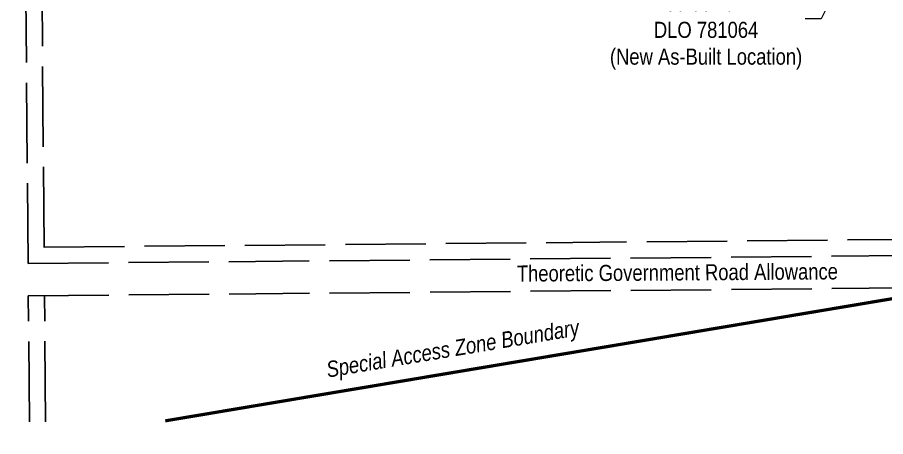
# Model space of a CAD drawing. Extents: x 534052 to 544180, y 6043031 to 6050786.
# Drawn here: x 537460 to 538000, y 6045859 to 6046119 of the extents above; entities that cross this region are included whole.
import ezdxf
from ezdxf.enums import TextEntityAlignment as Align

# ---------------------------------------------------------------- set-up
doc = ezdxf.new("R2010")
doc.units = 0
doc.header["$LTSCALE"] = 5
doc.header["$PDSIZE"] = 0.5
doc.linetypes.add('DASHDOT2', pattern=[12.7, 6.35, -3.175, 0, -3.175])
doc.linetypes.add('foc-UNSURVEYED', pattern=[12.5, 10, -2.5])
doc.layers.get('Defpoints').update_dxf_attribs({"color": 9})
for name, color, linetype in [('AS-WILDLIFE', 131, 'DASHDOT2'), ('L-ROAD-T', 7, 'Continuous'), ('L-USEC', 7, 'foc-UNSURVEYED')]:
    doc.layers.add(name, color=color, linetype=linetype)
doc.layers.add('F-AR-T', color=190, linetype='Continuous', lineweight=9)
doc.styles.add('240', font='', dxfattribs={"height": 30})
doc.styles.add('80CG', font='', dxfattribs={"height": 10})
doc.styles.add('80L', font='', dxfattribs={"height": 10})
doc.styles.get('240').set_extended_font_data('Arial Narrow')
doc.styles.get('80CG').set_extended_font_data('Arial Narrow')
doc.styles.get('80L').set_extended_font_data('Arial Narrow')
doc.dimstyles.new('Compass 5 000', dxfattribs={"dimscale": 5, "dimtxt": 9, "dimasz": 2, "dimexe": 0.2, "dimexo": 0.0625, "dimgap": 0.5, "dimtad": 0, "dimtih": 1, "dimtoh": 1, "dimzin": 0, "dimdsep": 46, "dimtxsty": '80CG', "dimcen": 0.1, "dimse1": 1, "dimse2": 1, "dimclrd": 256, "dimclrt": 256, "dimaunit": 1, "dimadec": 4, "dimazin": 0, "dimtfac": 0.06, "dimtofl": 0, "dimtmove": 0, "dimatfit": 1, "dimfxl": 0.2, "dimtolj": 1, "dimtzin": 0, "dimlwd": -1, "dimarcsym": 0})

# ---------------------------------------------------------------- blocks, each defined once
blk = doc.blocks.new('*D367')
at = {"layer": 'Defpoints', "color": 0, "transparency": 16777216}
for p in [(537957.25, 6046208.09), (537944.05, 6046181.15), (537981.75, 6046162.68)]:
    blk.add_point(p, dxfattribs=at)
at = {"layer": 'F-AR-T', "transparency": 16777216}
for p, q in [((537999.35, 6046198.59), (538003.75, 6046207.57)), ((537977.35, 6046153.7), (537960.14, 6046118.57)), ((537960.14, 6046118.57), (537950.14, 6046118.57))]:
    blk.add_line(p, q, dxfattribs=at)
for points in [[(537997.85, 6046199.32), (538000.85, 6046197.86), (537994.95, 6046189.61)], [(537975.85, 6046154.43), (537978.85, 6046152.96), (537981.75, 6046162.68)]]:
    blk.add_solid(points, dxfattribs=at)
at = {"layer": 'F-AR-T', "transparency": 16777216, "insert": (537888.49, 6046118.57), "char_height": 10, "attachment_point": 5, "style": '80CG'}
blk.add_mtext('\\A1;Blue Ridge\\P30.00 A/R\\PDLO 781064\\P(New As-Built Location)', dxfattribs=at)

msp = doc.modelspace()

# ---------------------------------------------------------------- linework, layer by layer
at = {"layer": 'AS-WILDLIFE', "const_width": 1.999, "flags": 128}
msp.add_lwpolyline([(537551.942, 6045868.619), (538370.721, 6046006.079), (538727.91, 6045767.953), (539058.64, 6045582.745), (539336.453, 6045278.473), (539521.661, 6045053.577), (539878.849, 6044749.305), (540302.184, 6044590.555), (540447.705, 6044577.326), (540976.872, 6044630.243), (541744.166, 6044418.576), (542762.814, 6044273.054), (542749.584, 6044167.221), (542709.897, 6044034.929), (542908.335, 6044008.471), (542961.251, 6043929.095), (543040.627, 6043836.491), (543133.231, 6043770.345), (543252.294, 6043690.97), (543254.163, 6043685.829)], dxfattribs=at)
at = {"layer": 'L-USEC'}
for p, q in [((537466.575, 6045966.375), (537459.921, 6046770.767)), ((537476.544, 6045976.491), (537469.974, 6046770.85)), ((537476.544, 6045976.575), (538271.35, 6045983.771)), ((537466.574, 6045966.431), (538271.441, 6045973.718)), ((537466.74, 6045946.326), (538271.623, 6045953.613)), ((537477.441, 6045868.086), (537476.793, 6045946.393)), ((537467.388, 6045868.014), (537466.741, 6045946.31))]:
    msp.add_line(p, q, dxfattribs=at)

# ---------------------------------------------------------------- texts
at = {"layer": 'AS-WILDLIFE', "insert": (537731.069, 6045912.134), "char_height": 10, "attachment_point": 5, "rotation": 9.53013, "style": '240'}
msp.add_mtext_dynamic_manual_height_columns('{\\fArial Narrow|b0|i1|c0|p34;\\C131;Special Access Zone Boundary}', width=162.72877, gutter_width=45, heights=[0], dxfattribs=at)
at = {"layer": 'L-ROAD-T', "style": '80L'}
msp.add_text('Theoretic Government Road Allowance', height=9.99477, rotation=0.40095, dxfattribs=at).set_placement((537870.615, 6045960.886), align=Align.MIDDLE_CENTER)

# ---------------------------------------------------------------- dimensions: what is measured, and where the dimension line sits
at = {"layer": 'F-AR-T'}
dim = msp.add_linear_dim(base=(537981.752, 6046162.678), p1=(537957.249, 6046208.086), p2=(537944.051, 6046181.155), angle=243.8914, text='Blue Ridge\\P30.00 A/R\\PDLO 781064\\P(New As-Built Location)', dimstyle='Compass 5 000', dxfattribs=at)
dim.commit()
dim.dimension.update_dxf_attribs({"geometry": '*D367', "text_midpoint": (537888.487, 6046118.575), "dimtype": 161})

doc.saveas('drawing.dxf')
